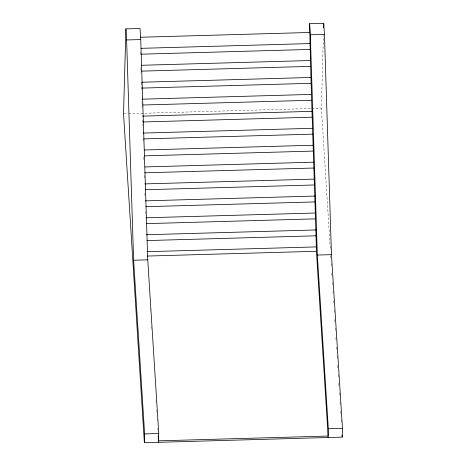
<?xml version="1.0" encoding="UTF-8"?>
<svg xmlns="http://www.w3.org/2000/svg" width="466" height="466" viewBox="0 0 466 466"><rect width="100%" height="100%" fill="white"/><g stroke="black" fill="none" stroke-linecap="round" stroke-linejoin="round"><path stroke-width="0.35" stroke-dasharray="2.33 1.75" d="M140.33 54.213L140.388 52.256M140.959 67.902L140.959 72.539M141.553 82.89L141.542 90.177M142.037 101.786L142.124 107.815M142.544 120.036L142.707 125.453M330.26 248.361L321.377 108.24L323.41 35.643M123.531 113.815L127.9 113.692M128.628 113.675L311.195 108.526M311.923 108.502L321.377 108.24M330.72 255.618L330.854 257.797M331.227 263.605L331.454 267.234M331.821 273.041L332.008 275.948M332.421 282.483L332.608 285.384M332.974 291.192L333.202 294.821M333.569 300.628L333.755 303.535M334.169 310.071L334.355 312.971M334.769 319.507L334.949 322.414M335.322 328.221L335.503 331.122M335.916 337.658L336.103 340.559M336.516 347.094L336.702 350.001M337.069 355.808L337.25 358.709M337.664 365.245L337.85 368.152M338.264 374.681L338.45 377.588M338.817 383.396L339.003 386.302M339.417 392.832L339.598 395.739M340.011 402.275L340.197 405.175M340.564 410.983L340.751 413.89M341.118 419.697L341.345 423.326M143.027 138.932L143.289 143.085M143.65 157.258L143.872 160.723M144.279 175.589L144.454 178.362M144.862 193.227L145.037 196M145.491 211.552L145.619 213.632M150.192 308.964L150.285 310.414M151.339 327.08L151.433 328.53M156.023 400.987L156.116 402.438M156.617 410.406L156.71 411.857M157.17 419.097L157.263 420.548M157.77 428.522L157.858 429.967"/><path stroke-width="0.7" d="M158.51 442.304L158.755 433.514L147.745 259.836L140.738 39.569L140.039 28.478L125.907 28.88L123.531 113.815L144.373 442.7L342.219 437.12L342.469 428.336L331.46 254.657L324.452 34.385L323.753 23.3L309.622 23.696C311.16 99.573 314.445 175.42 316.42 251.29L328.128 436.054L158.551 440.836L158.224 435.762M144.373 442.7L144.623 433.916L133.614 260.232L126.606 39.965L125.907 28.88M323.631 27.657L323.753 23.3M328.087 437.522L328.332 428.732L317.329 255.053L310.321 34.787L309.622 23.696M140.522 37.245L309.377 32.486M126.606 39.965L140.738 39.569M310.321 34.787L324.452 34.385M141.221 48.33L310.076 43.571M141.058 54.19L309.913 49.431M141.763 65.275L310.618 60.516M141.6 71.135L310.455 66.37M141.571 82.243L311.154 77.461M142.136 88.08L310.991 83.315M142.113 99.182L311.696 94.4M142.678 105.019L311.533 100.26M142.648 116.127L312.232 111.345M143.213 121.964L312.069 117.205M143.19 133.072L312.773 128.29M143.755 138.909L312.61 134.15M144.454 149.994L313.309 145.235M144.291 155.854L313.146 151.089M144.996 166.939L313.851 162.18M144.833 172.799L313.688 168.034M144.804 183.901L314.387 179.119M145.369 189.738L314.224 184.979M145.345 200.846L314.929 196.064M145.91 206.683L314.766 201.924M145.881 217.791L315.465 213.009M146.446 223.628L315.301 218.869M146.423 234.736L316.006 229.954M146.988 240.573L315.843 235.808M146.965 251.681L316.542 246.898M147.565 256.05L316.42 251.29M133.614 260.232L147.745 259.836M317.329 255.053L331.46 254.657M144.623 433.916L158.755 433.514M328.332 428.732L342.469 428.336M342.085 434.941L342.219 437.12"/></g></svg>
